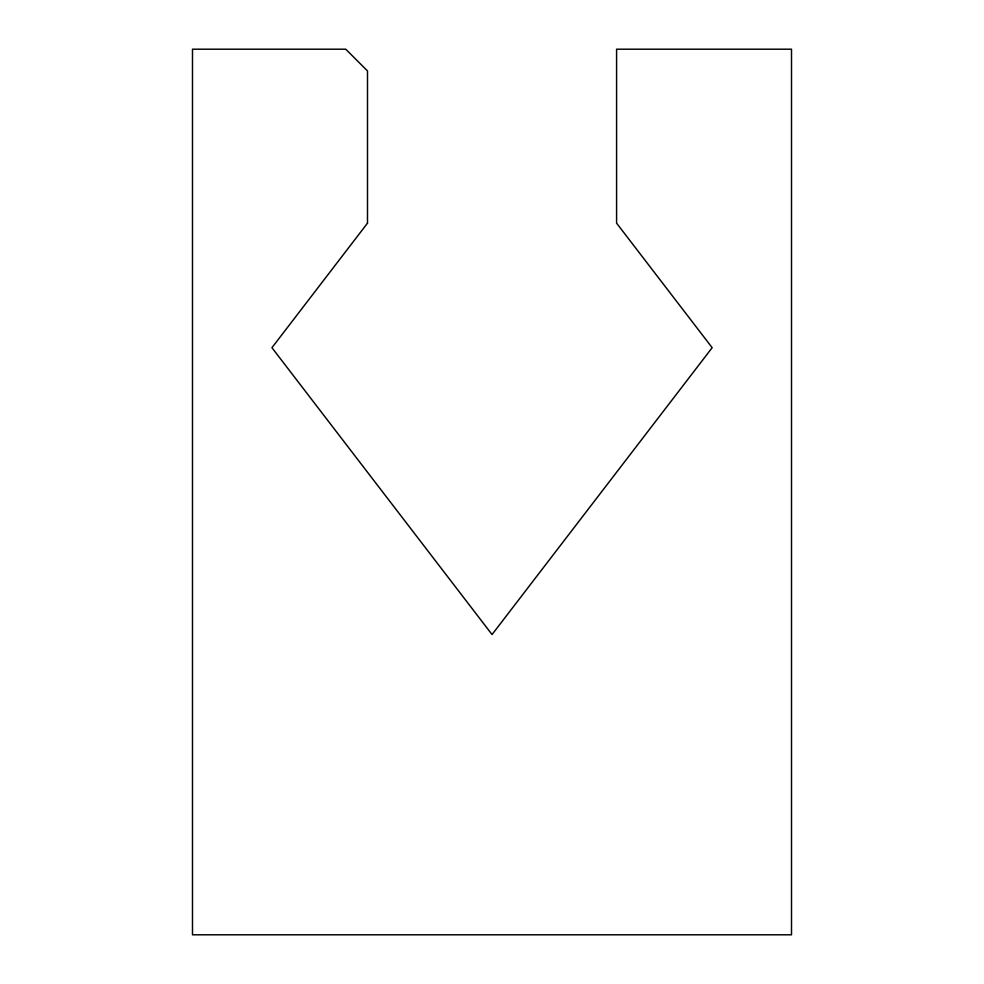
<?xml version="1.0" encoding="UTF-8"?>
<svg xmlns="http://www.w3.org/2000/svg" width="984" height="984" viewBox="0 0 984 984"><rect width="100%" height="100%" fill="white"/><g stroke="black" fill="none" stroke-linecap="round" stroke-linejoin="round"><path stroke-width="1.48" d="M367.499 223.159L271.941 347.696L492.049 634.545L712.158 347.696L616.587 223.159L616.587 49.2L791.505 49.2L791.505 934.8L192.495 934.8L192.495 49.2L345.753 49.2L367.499 70.946L367.499 223.159"/></g></svg>
